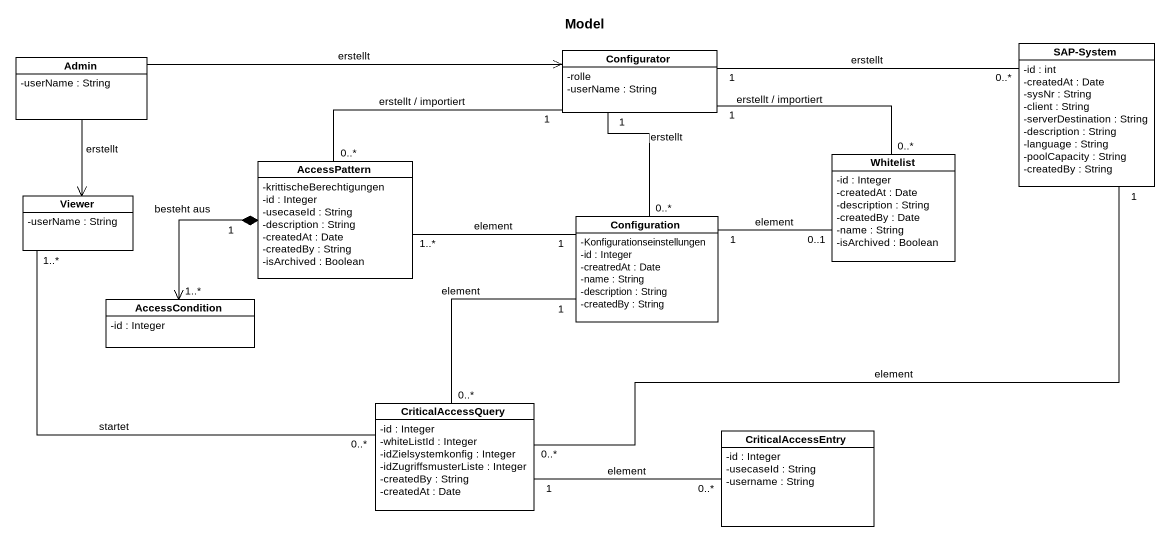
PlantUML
@startuml
title Model
hide circle
hide empty members
skinparam classAttributeIconSize 0
class Admin {
  -userName : String
}
class Configurator {
  -rolle
  -userName : String
}
class "SAP-System" as SAP_System {
  -id : int
  -createdAt : Date
  -sysNr : String
  -client : String
  -serverDestination : String
  -description : String
  -language : String
  -poolCapacity : String
  -createdBy : String
}
class AccessPattern {
  -krittischeBerechtigungen
  -id : Integer
  -usecaseId : String
  -description : String
  -createdAt : Date
  -createdBy : String
  -isArchived : Boolean
}
class Whitelist {
  -id : Integer
  -createdAt : Date
  -description : String
  -createdBy : Date
  -name : String
  -isArchived : Boolean
}
class Viewer {
  -userName : String
}
class Configuration {
  -Konfigurationseinstellungen
  -id : Integer
  -creatredAt : Date
  -name : String
  -description : String
  -createdBy : String
}
class AccessCondition {
  -id : Integer
}
class CriticalAccessQuery {
  -id : Integer
  -whiteListId : Integer
  -idZielsystemkonfig : Integer
  -idZugriffsmusterListe : Integer
  -createdBy : String
  -createdAt : Date
}
class CriticalAccessEntry {
  -id : Integer
  -usecaseId : String
  -username : String
}
Admin -right-> Configurator : erstellt
Admin --> Viewer : erstellt
Configurator "1" -right- "0..*" SAP_System : erstellt
Configurator "1" -right- "0..*" Whitelist : erstellt / importiert
Configurator "1" -- "0..*" Configuration : erstellt
AccessPattern "0..*" -right- "1" Configurator : erstellt / importiert
AccessPattern "1..*" -right- "1" Configuration : element
AccessPattern "1" *--> "1..*" AccessCondition : besteht aus
Whitelist "0..1" -left- "1" Configuration : element
Viewer "1..*" -- "0..*" CriticalAccessQuery : startet
Configuration "1" -- "0..*" CriticalAccessQuery : element
CriticalAccessQuery "0..*" -right- "1" SAP_System : element
CriticalAccessEntry "0..*" -left- "1" CriticalAccessQuery : element
@enduml
